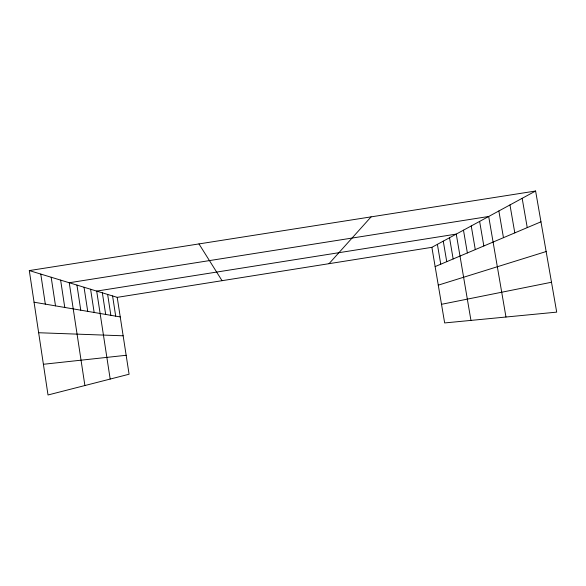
<?xml version="1.0" encoding="UTF-8"?>
<svg xmlns="http://www.w3.org/2000/svg" width="586" height="586" viewBox="0 0 586 586"><rect width="100%" height="100%" fill="white"/><g stroke="black" fill="none" stroke-linecap="round" stroke-linejoin="round"><path stroke-width="0.88" d="M329.032 263.678L371.092 216.871M431.882 247.329L535.604 191.021L556.7 312.133L444.657 322.937L431.882 247.329L117.215 297.351L29.3 270.578L48.015 394.979L129.081 374.227L117.215 297.351M435.134 266.586L540.966 221.816M438.269 285.148L546.145 251.541M441.507 304.31L551.492 282.247M29.3 270.578L535.604 191.021M43.401 364.28L126.158 355.284M38.654 332.738L123.148 335.8M34.061 302.208L120.24 316.923M198.969 243.915L222.05 280.687M522.163 198.317L527.246 227.617M509.974 204.939L514.801 232.884M498.862 210.967L503.462 237.682M505.974 317.026L488.695 216.483L69.251 282.745L84.897 385.537M479.626 221.413L483.838 245.981M471.247 225.962L475.283 249.599M463.482 230.173L467.364 252.947M470.954 320.403L456.267 234.092L96.69 291.096L110.183 379.061M449.543 237.74L453.146 258.961M443.265 241.146L446.744 261.671M437.39 244.34L440.753 264.205M112.585 295.937L115.698 316.154M107.641 294.436L110.857 315.327M102.352 292.824L105.678 314.44M90.596 289.242L94.156 312.47M84.032 287.243L87.724 311.371M76.942 285.089L80.765 310.184M60.622 280.115L64.768 307.452M51.172 277.237L55.509 305.87M40.778 274.072L45.32 304.127"/></g></svg>
